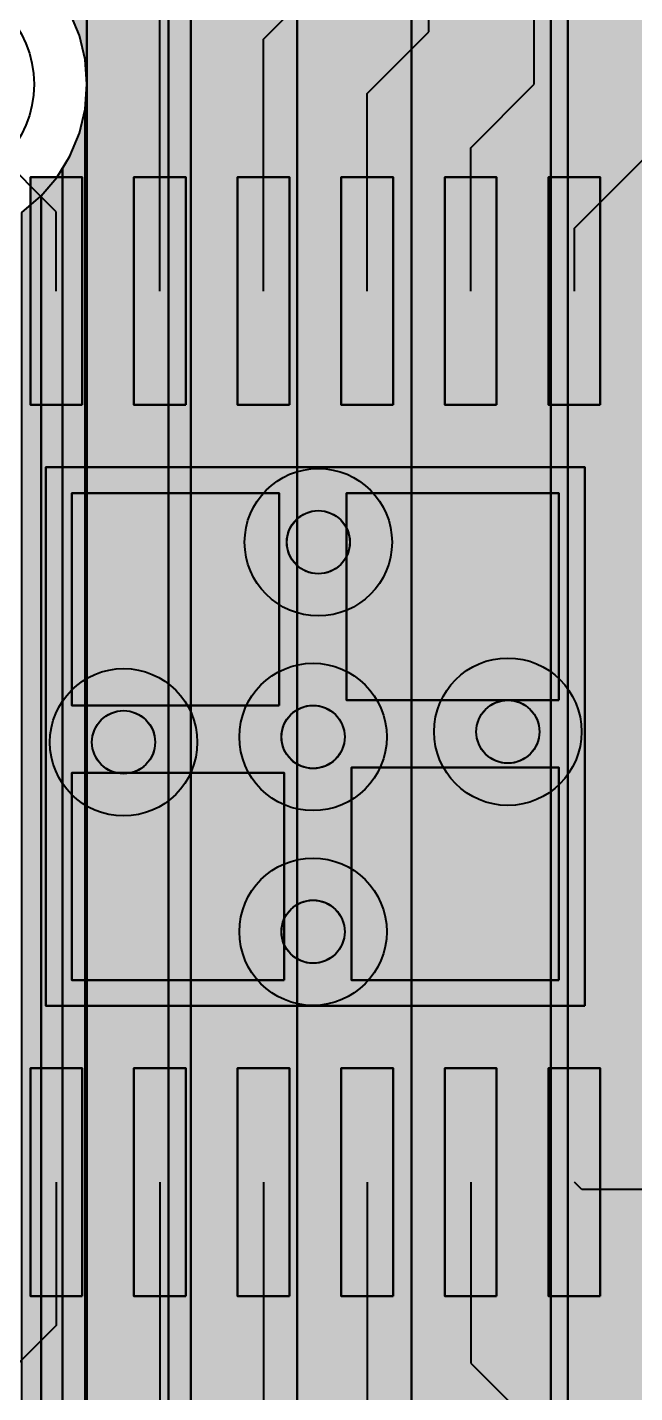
# Model space of a CAD drawing. Header units: millimetres. Extents: x 1.4 to 58.4, y 2.1 to 36.1.
# Drawn here: x 23.34 to 26.27, y 10.01 to 16.6 of the extents above; entities that cross this region are included whole.
import ezdxf

# ---------------------------------------------------------------- set-up
doc = ezdxf.new("R2010")
doc.units = ezdxf.units.MM
for name, color, linetype in [('bottom_copper', 7, 'Continuous'), ('drill_plated', 7, 'Continuous'), ('top_copper', 7, 'Continuous')]:
    doc.layers.add(name, color=color, linetype=linetype)

# ---------------------------------------------------------------- blocks, each defined once
blk = doc.blocks.new('Block12349')
at = {"layer": 'bottom_copper', "lineweight": 40}
for points in [[(1.4791, 0), (0.7542, 0), (0.7542, 32.385), (1.4791, 32.385), (1.4791, 0)], [(0.7542, 0), (0.672, 0), (0.672, 19.4444), (0.6796, 19.4509), (0.7055, 19.4813), (0.7264, 19.5154), (0.7417, 19.5523), (0.751, 19.5912), (0.7542, 19.6311), (0.7542, 0)], [(0.672, 0), (0, 0), (0, 18.789), (0.0341, 18.8099), (0.0645, 18.8358), (0.071, 18.8434), (0.672, 19.4444), (0.672, 0)], [(0, 0), (-0.5506, 0), (-0.5506, 18.762), (-0.1257, 18.762), (-0.1157, 18.7612), (-0.0759, 18.7643), (-0.0369, 18.7737), (0, 18.789), (0, 0)]]:
    blk.add_hatch(color=7, dxfattribs=at).paths.add_polyline_path(points, flags=0)
at = {"layer": 'bottom_copper', "color": 7, "lineweight": 40}
for points in [[(1.4791, 0), (0.7542, 0), (0.7542, 32.385), (1.4791, 32.385), (1.4791, 0)], [(0.7542, 0), (0.672, 0), (0.672, 19.4444), (0.6796, 19.4509), (0.7055, 19.4813), (0.7264, 19.5154), (0.7417, 19.5523), (0.751, 19.5912), (0.7542, 19.6311), (0.7542, 0)], [(0.672, 0), (0, 0), (0, 18.789), (0.0341, 18.8099), (0.0645, 18.8358), (0.071, 18.8434), (0.672, 19.4444), (0.672, 0)], [(0, 0), (-0.5506, 0), (-0.5506, 18.762), (-0.1257, 18.762), (-0.1157, 18.7612), (-0.0759, 18.7643), (-0.0369, 18.7737), (0, 18.789), (0, 0)]]:
    blk.add_lwpolyline(points, close=True, dxfattribs=at)
blk = doc.blocks.new('Block15609')
at = {"layer": 'bottom_copper', "lineweight": 40}
for points in [[(2.0377, 13.335), (2.0306, 13.4546), (2.0026, 13.5712), (1.9646, 13.6629), (1.9646, 19.3109), (2.0377, 19.2378), (2.0377, 13.335)], [(2.4321, 0), (2.0377, 0), (2.0377, 19.2378), (2.4321, 18.8434), (2.4321, 0)], [(2.54, 0), (2.4321, 0), (2.4321, 18.8434), (2.4386, 18.8358), (2.469, 18.8099), (2.5031, 18.789), (2.54, 18.7737), (2.54, 0)], [(3.0537, 0), (2.54, 0), (2.54, 18.7737), (2.5789, 18.7644), (2.6188, 18.7612), (2.6287, 18.762), (3.0537, 18.762), (3.0537, 0)], [(2.0377, 0), (2.0306, 0), (2.0306, 13.2154), (2.0377, 13.335), (2.0377, 0)], [(2.0306, 0), (1.9208, 0), (1.9208, 12.9293), (1.9567, 12.988), (2.0025, 13.0986), (2.0306, 13.2154), (2.0306, 0)], [(1.9208, 0), (1.8189, 0), (1.8185, 12.7972), (1.8941, 12.8857), (1.9208, 12.9293), (1.9208, 0)], [(1.8185, 6.4039), (1.8154, 6.4437), (1.806, 6.4827), (1.7907, 6.5196), (1.7698, 6.5537), (1.7439, 6.5841), (1.7363, 6.5906), (1.725, 6.6019), (1.725, 12.7166), (1.8162, 12.7945), (1.8185, 12.7972), (1.8185, 6.4039)]]:
    blk.add_hatch(color=7, dxfattribs=at).paths.add_polyline_path(points, flags=0)
at = {"layer": 'bottom_copper', "color": 7, "lineweight": 40}
for points in [[(2.0377, 13.335), (2.0306, 13.4546), (2.0026, 13.5712), (1.9646, 13.6629), (1.9646, 19.3109), (2.0377, 19.2378), (2.0377, 13.335)], [(2.4321, 0), (2.0377, 0), (2.0377, 19.2378), (2.4321, 18.8434), (2.4321, 0)], [(2.54, 0), (2.4321, 0), (2.4321, 18.8434), (2.4386, 18.8358), (2.469, 18.8099), (2.5031, 18.789), (2.54, 18.7737), (2.54, 0)], [(3.0537, 0), (2.54, 0), (2.54, 18.7737), (2.5789, 18.7644), (2.6188, 18.7612), (2.6287, 18.762), (3.0537, 18.762), (3.0537, 0)], [(2.0377, 0), (2.0306, 0), (2.0306, 13.2154), (2.0377, 13.335), (2.0377, 0)], [(2.0306, 0), (1.9208, 0), (1.9208, 12.9293), (1.9567, 12.988), (2.0025, 13.0986), (2.0306, 13.2154), (2.0306, 0)], [(1.9208, 0), (1.8189, 0), (1.8185, 12.7972), (1.8941, 12.8857), (1.9208, 12.9293), (1.9208, 0)], [(1.8185, 6.4039), (1.8154, 6.4437), (1.806, 6.4827), (1.7907, 6.5196), (1.7698, 6.5537), (1.7439, 6.5841), (1.7363, 6.5906), (1.725, 6.6019), (1.725, 12.7166), (1.8162, 12.7945), (1.8185, 12.7972), (1.8185, 6.4039)]]:
    blk.add_lwpolyline(points, close=True, dxfattribs=at)

msp = doc.modelspace()

# ---------------------------------------------------------------- hatches: boundary and pattern name
at = {"layer": 'bottom_copper', "lineweight": 40}
for points in [[(24.8971, 14.0835), (24.8884, 14.0549), (24.8743, 14.0285), (24.8554, 14.0054), (24.8323, 13.9865), (24.8059, 13.9724), (24.7773, 13.9637), (24.7476, 13.9608), (24.7179, 13.9637), (24.6893, 13.9724), (24.6629, 13.9865), (24.6398, 14.0054), (24.6209, 14.0285), (24.6068, 14.0549), (24.5981, 14.0835), (24.5952, 14.1132), (24.5981, 14.1429), (24.6068, 14.1715), (24.6209, 14.1979), (24.6398, 14.221), (24.6629, 14.2399), (24.6893, 14.254), (24.7179, 14.2627), (24.7476, 14.2656), (24.7773, 14.2627), (24.8059, 14.254), (24.8323, 14.2399), (24.8554, 14.221), (24.8743, 14.1979), (24.8884, 14.1715), (24.8971, 14.1429), (24.9, 14.1132), (24.8971, 14.0835)], [(24.8717, 13.1437), (24.863, 13.1151), (24.8489, 13.0887), (24.83, 13.0656), (24.8069, 13.0467), (24.7805, 13.0326), (24.7519, 13.0239), (24.7222, 13.021), (24.6925, 13.0239), (24.6639, 13.0326), (24.6375, 13.0467), (24.6144, 13.0656), (24.5955, 13.0887), (24.5814, 13.1151), (24.5727, 13.1437), (24.5698, 13.1734), (24.5727, 13.2031), (24.5814, 13.2317), (24.5955, 13.2581), (24.6144, 13.2812), (24.6375, 13.3001), (24.6639, 13.3142), (24.6925, 13.3229), (24.7222, 13.3258), (24.7519, 13.3229), (24.7805, 13.3142), (24.8069, 13.3001), (24.83, 13.2812), (24.8489, 13.2581), (24.863, 13.2317), (24.8717, 13.2031), (24.8746, 13.1734), (24.8717, 13.1437)], [(25.8115, 13.1691), (25.8028, 13.1405), (25.7887, 13.1141), (25.7698, 13.091), (25.7467, 13.0721), (25.7203, 13.058), (25.6917, 13.0493), (25.662, 13.0464), (25.6323, 13.0493), (25.6037, 13.058), (25.5773, 13.0721), (25.5542, 13.091), (25.5353, 13.1141), (25.5212, 13.1405), (25.5125, 13.1691), (25.5096, 13.1988), (25.5125, 13.2285), (25.5212, 13.2571), (25.5353, 13.2835), (25.5542, 13.3066), (25.5773, 13.3255), (25.6037, 13.3396), (25.6323, 13.3483), (25.662, 13.3512), (25.6917, 13.3483), (25.7203, 13.3396), (25.7467, 13.3255), (25.7698, 13.3066), (25.7887, 13.2835), (25.8028, 13.2571), (25.8115, 13.2285), (25.8144, 13.1988), (25.8115, 13.1691)], [(23.9573, 13.1183), (23.9486, 13.0897), (23.9345, 13.0633), (23.9156, 13.0402), (23.8925, 13.0213), (23.8661, 13.0072), (23.8375, 12.9985), (23.8078, 12.9956), (23.7781, 12.9985), (23.7495, 13.0072), (23.7231, 13.0213), (23.7, 13.0402), (23.6811, 13.0633), (23.667, 13.0897), (23.6583, 13.1183), (23.6554, 13.148), (23.6583, 13.1777), (23.667, 13.2063), (23.6811, 13.2327), (23.7, 13.2558), (23.7231, 13.2747), (23.7495, 13.2888), (23.7781, 13.2975), (23.8078, 13.3004), (23.8375, 13.2975), (23.8661, 13.2888), (23.8925, 13.2747), (23.9156, 13.2558), (23.9345, 13.2327), (23.9486, 13.2063), (23.9573, 13.1777), (23.9602, 13.148), (23.9573, 13.1183)], [(24.8717, 12.2039), (24.863, 12.1753), (24.8489, 12.1489), (24.83, 12.1258), (24.8069, 12.1069), (24.7805, 12.0928), (24.7519, 12.0841), (24.7222, 12.0812), (24.6925, 12.0841), (24.6639, 12.0928), (24.6375, 12.1069), (24.6144, 12.1258), (24.5955, 12.1489), (24.5814, 12.1753), (24.5727, 12.2039), (24.5698, 12.2336), (24.5727, 12.2633), (24.5814, 12.2919), (24.5955, 12.3183), (24.6144, 12.3414), (24.6375, 12.3603), (24.6639, 12.3744), (24.6925, 12.3831), (24.7222, 12.386), (24.7519, 12.3831), (24.7805, 12.3744), (24.8069, 12.3603), (24.83, 12.3414), (24.8489, 12.3183), (24.863, 12.2919), (24.8717, 12.2633), (24.8746, 12.2336), (24.8717, 12.2039)]]:
    msp.add_hatch(color=7, dxfattribs=at).paths.add_polyline_path(points, flags=0)
at = {"layer": 'drill_plated', "lineweight": 40}
for points in [[(24.8971, 14.0835), (24.8884, 14.0549), (24.8743, 14.0285), (24.8554, 14.0054), (24.8323, 13.9865), (24.8059, 13.9724), (24.7773, 13.9637), (24.7476, 13.9608), (24.7179, 13.9637), (24.6893, 13.9724), (24.6629, 13.9865), (24.6398, 14.0054), (24.6209, 14.0285), (24.6068, 14.0549), (24.5981, 14.0835), (24.5952, 14.1132), (24.5981, 14.1429), (24.6068, 14.1715), (24.6209, 14.1979), (24.6398, 14.221), (24.6629, 14.2399), (24.6893, 14.254), (24.7179, 14.2627), (24.7476, 14.2656), (24.7773, 14.2627), (24.8059, 14.254), (24.8323, 14.2399), (24.8554, 14.221), (24.8743, 14.1979), (24.8884, 14.1715), (24.8971, 14.1429), (24.9, 14.1132), (24.8971, 14.0835)], [(24.8717, 13.1437), (24.863, 13.1151), (24.8489, 13.0887), (24.83, 13.0656), (24.8069, 13.0467), (24.7805, 13.0326), (24.7519, 13.0239), (24.7222, 13.021), (24.6925, 13.0239), (24.6639, 13.0326), (24.6375, 13.0467), (24.6144, 13.0656), (24.5955, 13.0887), (24.5814, 13.1151), (24.5727, 13.1437), (24.5698, 13.1734), (24.5727, 13.2031), (24.5814, 13.2317), (24.5955, 13.2581), (24.6144, 13.2812), (24.6375, 13.3001), (24.6639, 13.3142), (24.6925, 13.3229), (24.7222, 13.3258), (24.7519, 13.3229), (24.7805, 13.3142), (24.8069, 13.3001), (24.83, 13.2812), (24.8489, 13.2581), (24.863, 13.2317), (24.8717, 13.2031), (24.8746, 13.1734), (24.8717, 13.1437)], [(25.8115, 13.1691), (25.8028, 13.1405), (25.7887, 13.1141), (25.7698, 13.091), (25.7467, 13.0721), (25.7203, 13.058), (25.6917, 13.0493), (25.662, 13.0464), (25.6323, 13.0493), (25.6037, 13.058), (25.5773, 13.0721), (25.5542, 13.091), (25.5353, 13.1141), (25.5212, 13.1405), (25.5125, 13.1691), (25.5096, 13.1988), (25.5125, 13.2285), (25.5212, 13.2571), (25.5353, 13.2835), (25.5542, 13.3066), (25.5773, 13.3255), (25.6037, 13.3396), (25.6323, 13.3483), (25.662, 13.3512), (25.6917, 13.3483), (25.7203, 13.3396), (25.7467, 13.3255), (25.7698, 13.3066), (25.7887, 13.2835), (25.8028, 13.2571), (25.8115, 13.2285), (25.8144, 13.1988), (25.8115, 13.1691)], [(23.9573, 13.1183), (23.9486, 13.0897), (23.9345, 13.0633), (23.9156, 13.0402), (23.8925, 13.0213), (23.8661, 13.0072), (23.8375, 12.9985), (23.8078, 12.9956), (23.7781, 12.9985), (23.7495, 13.0072), (23.7231, 13.0213), (23.7, 13.0402), (23.6811, 13.0633), (23.667, 13.0897), (23.6583, 13.1183), (23.6554, 13.148), (23.6583, 13.1777), (23.667, 13.2063), (23.6811, 13.2327), (23.7, 13.2558), (23.7231, 13.2747), (23.7495, 13.2888), (23.7781, 13.2975), (23.8078, 13.3004), (23.8375, 13.2975), (23.8661, 13.2888), (23.8925, 13.2747), (23.9156, 13.2558), (23.9345, 13.2327), (23.9486, 13.2063), (23.9573, 13.1777), (23.9602, 13.148), (23.9573, 13.1183)], [(24.8717, 12.2039), (24.863, 12.1753), (24.8489, 12.1489), (24.83, 12.1258), (24.8069, 12.1069), (24.7805, 12.0928), (24.7519, 12.0841), (24.7222, 12.0812), (24.6925, 12.0841), (24.6639, 12.0928), (24.6375, 12.1069), (24.6144, 12.1258), (24.5955, 12.1489), (24.5814, 12.1753), (24.5727, 12.2039), (24.5698, 12.2336), (24.5727, 12.2633), (24.5814, 12.2919), (24.5955, 12.3183), (24.6144, 12.3414), (24.6375, 12.3603), (24.6639, 12.3744), (24.6925, 12.3831), (24.7222, 12.386), (24.7519, 12.3831), (24.7805, 12.3744), (24.8069, 12.3603), (24.83, 12.3414), (24.8489, 12.3183), (24.863, 12.2919), (24.8717, 12.2633), (24.8746, 12.2336), (24.8717, 12.2039)]]:
    msp.add_hatch(color=7, dxfattribs=at).paths.add_polyline_path(points, flags=0)
at = {"layer": 'top_copper', "lineweight": 40}
for points in [[(23.608, 14.7755), (23.358, 14.7755), (23.358, 15.8755), (23.608, 15.8755), (23.608, 14.7755)], [(24.108, 14.7755), (23.858, 14.7755), (23.858, 15.8755), (24.108, 15.8755), (24.108, 14.7755)], [(24.608, 14.7755), (24.358, 14.7755), (24.358, 15.8755), (24.608, 15.8755), (24.608, 14.7755)], [(25.108, 14.7755), (24.858, 14.7755), (24.858, 15.8755), (25.108, 15.8755), (25.108, 14.7755)], [(25.608, 14.7755), (25.358, 14.7755), (25.358, 15.8755), (25.608, 15.8755), (25.608, 14.7755)], [(26.108, 14.7755), (25.858, 14.7755), (25.858, 15.8755), (26.108, 15.8755), (26.108, 14.7755)], [(26.033, 11.8755), (23.433, 11.8755), (23.433, 14.4755), (26.033, 14.4755), (26.033, 11.8755)], [(24.558, 13.3255), (23.558, 13.3255), (23.558, 14.3505), (24.558, 14.3505), (24.558, 13.3255)], [(25.908, 13.3505), (24.883, 13.3505), (24.883, 14.3505), (25.908, 14.3505), (25.908, 13.3505)], [(24.8971, 14.0835), (24.8884, 14.0549), (24.8743, 14.0285), (24.8554, 14.0054), (24.8323, 13.9865), (24.8059, 13.9724), (24.7773, 13.9637), (24.7476, 13.9608), (24.7179, 13.9637), (24.6893, 13.9724), (24.6629, 13.9865), (24.6398, 14.0054), (24.6209, 14.0285), (24.6068, 14.0549), (24.5981, 14.0835), (24.5952, 14.1132), (24.5981, 14.1429), (24.6068, 14.1715), (24.6209, 14.1979), (24.6398, 14.221), (24.6629, 14.2399), (24.6893, 14.254), (24.7179, 14.2627), (24.7476, 14.2656), (24.7773, 14.2627), (24.8059, 14.254), (24.8323, 14.2399), (24.8554, 14.221), (24.8743, 14.1979), (24.8884, 14.1715), (24.8971, 14.1429), (24.9, 14.1132), (24.8971, 14.0835)], [(24.8717, 13.1437), (24.863, 13.1151), (24.8489, 13.0887), (24.83, 13.0656), (24.8069, 13.0467), (24.7805, 13.0326), (24.7519, 13.0239), (24.7222, 13.021), (24.6925, 13.0239), (24.6639, 13.0326), (24.6375, 13.0467), (24.6144, 13.0656), (24.5955, 13.0887), (24.5814, 13.1151), (24.5727, 13.1437), (24.5698, 13.1734), (24.5727, 13.2031), (24.5814, 13.2317), (24.5955, 13.2581), (24.6144, 13.2812), (24.6375, 13.3001), (24.6639, 13.3142), (24.6925, 13.3229), (24.7222, 13.3258), (24.7519, 13.3229), (24.7805, 13.3142), (24.8069, 13.3001), (24.83, 13.2812), (24.8489, 13.2581), (24.863, 13.2317), (24.8717, 13.2031), (24.8746, 13.1734), (24.8717, 13.1437)], [(25.8115, 13.1691), (25.8028, 13.1405), (25.7887, 13.1141), (25.7698, 13.091), (25.7467, 13.0721), (25.7203, 13.058), (25.6917, 13.0493), (25.662, 13.0464), (25.6323, 13.0493), (25.6037, 13.058), (25.5773, 13.0721), (25.5542, 13.091), (25.5353, 13.1141), (25.5212, 13.1405), (25.5125, 13.1691), (25.5096, 13.1988), (25.5125, 13.2285), (25.5212, 13.2571), (25.5353, 13.2835), (25.5542, 13.3066), (25.5773, 13.3255), (25.6037, 13.3396), (25.6323, 13.3483), (25.662, 13.3512), (25.6917, 13.3483), (25.7203, 13.3396), (25.7467, 13.3255), (25.7698, 13.3066), (25.7887, 13.2835), (25.8028, 13.2571), (25.8115, 13.2285), (25.8144, 13.1988), (25.8115, 13.1691)], [(23.9573, 13.1183), (23.9486, 13.0897), (23.9345, 13.0633), (23.9156, 13.0402), (23.8925, 13.0213), (23.8661, 13.0072), (23.8375, 12.9985), (23.8078, 12.9956), (23.7781, 12.9985), (23.7495, 13.0072), (23.7231, 13.0213), (23.7, 13.0402), (23.6811, 13.0633), (23.667, 13.0897), (23.6583, 13.1183), (23.6554, 13.148), (23.6583, 13.1777), (23.667, 13.2063), (23.6811, 13.2327), (23.7, 13.2558), (23.7231, 13.2747), (23.7495, 13.2888), (23.7781, 13.2975), (23.8078, 13.3004), (23.8375, 13.2975), (23.8661, 13.2888), (23.8925, 13.2747), (23.9156, 13.2558), (23.9345, 13.2327), (23.9486, 13.2063), (23.9573, 13.1777), (23.9602, 13.148), (23.9573, 13.1183)], [(24.583, 12.0005), (23.558, 12.0005), (23.558, 13.0005), (24.583, 13.0005), (24.583, 12.0005)], [(25.908, 12.0005), (24.908, 12.0005), (24.908, 13.0255), (25.908, 13.0255), (25.908, 12.0005)], [(24.8717, 12.2039), (24.863, 12.1753), (24.8489, 12.1489), (24.83, 12.1258), (24.8069, 12.1069), (24.7805, 12.0928), (24.7519, 12.0841), (24.7222, 12.0812), (24.6925, 12.0841), (24.6639, 12.0928), (24.6375, 12.1069), (24.6144, 12.1258), (24.5955, 12.1489), (24.5814, 12.1753), (24.5727, 12.2039), (24.5698, 12.2336), (24.5727, 12.2633), (24.5814, 12.2919), (24.5955, 12.3183), (24.6144, 12.3414), (24.6375, 12.3603), (24.6639, 12.3744), (24.6925, 12.3831), (24.7222, 12.386), (24.7519, 12.3831), (24.7805, 12.3744), (24.8069, 12.3603), (24.83, 12.3414), (24.8489, 12.3183), (24.863, 12.2919), (24.8717, 12.2633), (24.8746, 12.2336), (24.8717, 12.2039)], [(23.608, 10.4755), (23.358, 10.4755), (23.358, 11.5755), (23.608, 11.5755), (23.608, 10.4755)], [(24.108, 10.4755), (23.858, 10.4755), (23.858, 11.5755), (24.108, 11.5755), (24.108, 10.4755)], [(24.608, 10.4755), (24.358, 10.4755), (24.358, 11.5755), (24.608, 11.5755), (24.608, 10.4755)], [(25.108, 10.4755), (24.858, 10.4755), (24.858, 11.5755), (25.108, 11.5755), (25.108, 10.4755)], [(25.608, 10.4755), (25.358, 10.4755), (25.358, 11.5755), (25.608, 11.5755), (25.608, 10.4755)], [(26.108, 10.4755), (25.858, 10.4755), (25.858, 11.5755), (26.108, 11.5755), (26.108, 10.4755)]]:
    msp.add_hatch(color=7, dxfattribs=at).paths.add_polyline_path(points, flags=0)

# ---------------------------------------------------------------- linework, layer by layer
at = {"layer": 'bottom_copper', "color": 7, "lineweight": 40}
for p, q in [((24.646, 2.988), (24.646, 21.75)), ((24.646, 21.75), (24.646, 2.988)), ((23.5949, 16.5592), (23.549, 16.67)), ((23.6229, 16.4426), (23.5949, 16.5592)), ((23.63, 16.323), (23.6229, 16.4426)), ((23.6229, 16.2034), (23.63, 16.323)), ((23.5949, 16.0868), (23.6229, 16.2034)), ((23.549, 15.976), (23.5949, 16.0868)), ((23.4864, 15.8737), (23.549, 15.976)), ((23.4085, 15.7825), (23.4864, 15.8737)), ((23.3173, 15.7046), (23.4085, 15.7825))]:
    msp.add_line(p, q, dxfattribs=at)
for points in [[(24.8971, 14.0835), (24.8884, 14.0549), (24.8743, 14.0285), (24.8554, 14.0054), (24.8323, 13.9865), (24.8059, 13.9724), (24.7773, 13.9637), (24.7476, 13.9608), (24.7179, 13.9637), (24.6893, 13.9724), (24.6629, 13.9865), (24.6398, 14.0054), (24.6209, 14.0285), (24.6068, 14.0549), (24.5981, 14.0835), (24.5952, 14.1132), (24.5981, 14.1429), (24.6068, 14.1715), (24.6209, 14.1979), (24.6398, 14.221), (24.6629, 14.2399), (24.6893, 14.254), (24.7179, 14.2627), (24.7476, 14.2656), (24.7773, 14.2627), (24.8059, 14.254), (24.8323, 14.2399), (24.8554, 14.221), (24.8743, 14.1979), (24.8884, 14.1715), (24.8971, 14.1429), (24.9, 14.1132), (24.8971, 14.0835)], [(24.8717, 13.1437), (24.863, 13.1151), (24.8489, 13.0887), (24.83, 13.0656), (24.8069, 13.0467), (24.7805, 13.0326), (24.7519, 13.0239), (24.7222, 13.021), (24.6925, 13.0239), (24.6639, 13.0326), (24.6375, 13.0467), (24.6144, 13.0656), (24.5955, 13.0887), (24.5814, 13.1151), (24.5727, 13.1437), (24.5698, 13.1734), (24.5727, 13.2031), (24.5814, 13.2317), (24.5955, 13.2581), (24.6144, 13.2812), (24.6375, 13.3001), (24.6639, 13.3142), (24.6925, 13.3229), (24.7222, 13.3258), (24.7519, 13.3229), (24.7805, 13.3142), (24.8069, 13.3001), (24.83, 13.2812), (24.8489, 13.2581), (24.863, 13.2317), (24.8717, 13.2031), (24.8746, 13.1734), (24.8717, 13.1437)], [(25.8115, 13.1691), (25.8028, 13.1405), (25.7887, 13.1141), (25.7698, 13.091), (25.7467, 13.0721), (25.7203, 13.058), (25.6917, 13.0493), (25.662, 13.0464), (25.6323, 13.0493), (25.6037, 13.058), (25.5773, 13.0721), (25.5542, 13.091), (25.5353, 13.1141), (25.5212, 13.1405), (25.5125, 13.1691), (25.5096, 13.1988), (25.5125, 13.2285), (25.5212, 13.2571), (25.5353, 13.2835), (25.5542, 13.3066), (25.5773, 13.3255), (25.6037, 13.3396), (25.6323, 13.3483), (25.662, 13.3512), (25.6917, 13.3483), (25.7203, 13.3396), (25.7467, 13.3255), (25.7698, 13.3066), (25.7887, 13.2835), (25.8028, 13.2571), (25.8115, 13.2285), (25.8144, 13.1988), (25.8115, 13.1691)], [(23.9573, 13.1183), (23.9486, 13.0897), (23.9345, 13.0633), (23.9156, 13.0402), (23.8925, 13.0213), (23.8661, 13.0072), (23.8375, 12.9985), (23.8078, 12.9956), (23.7781, 12.9985), (23.7495, 13.0072), (23.7231, 13.0213), (23.7, 13.0402), (23.6811, 13.0633), (23.667, 13.0897), (23.6583, 13.1183), (23.6554, 13.148), (23.6583, 13.1777), (23.667, 13.2063), (23.6811, 13.2327), (23.7, 13.2558), (23.7231, 13.2747), (23.7495, 13.2888), (23.7781, 13.2975), (23.8078, 13.3004), (23.8375, 13.2975), (23.8661, 13.2888), (23.8925, 13.2747), (23.9156, 13.2558), (23.9345, 13.2327), (23.9486, 13.2063), (23.9573, 13.1777), (23.9602, 13.148), (23.9573, 13.1183)], [(24.8717, 12.2039), (24.863, 12.1753), (24.8489, 12.1489), (24.83, 12.1258), (24.8069, 12.1069), (24.7805, 12.0928), (24.7519, 12.0841), (24.7222, 12.0812), (24.6925, 12.0841), (24.6639, 12.0928), (24.6375, 12.1069), (24.6144, 12.1258), (24.5955, 12.1489), (24.5814, 12.1753), (24.5727, 12.2039), (24.5698, 12.2336), (24.5727, 12.2633), (24.5814, 12.2919), (24.5955, 12.3183), (24.6144, 12.3414), (24.6375, 12.3603), (24.6639, 12.3744), (24.6925, 12.3831), (24.7222, 12.386), (24.7519, 12.3831), (24.7805, 12.3744), (24.8069, 12.3603), (24.83, 12.3414), (24.8489, 12.3183), (24.863, 12.2919), (24.8717, 12.2633), (24.8746, 12.2336), (24.8717, 12.2039)]]:
    msp.add_lwpolyline(points, close=True, dxfattribs=at)
for centre, major_axis in [((22.868, 16.323), (0.508, 0)), ((24.7476, 14.1132), (0.3556, 0)), ((24.7476, 14.1132), (0.1524, 0)), ((24.7222, 13.1734), (0.3556, 0)), ((25.662, 13.1988), (0.3556, 0)), ((23.8078, 13.148), (0.3556, 0)), ((24.7222, 13.1734), (0.1524, 0)), ((25.662, 13.1988), (0.1524, 0)), ((23.8078, 13.148), (0.1524, 0)), ((24.7222, 12.2336), (0.3556, 0)), ((24.7222, 12.2336), (0.1524, 0))]:
    msp.add_ellipse(centre, major_axis=major_axis, ratio=1, dxfattribs=at)
at = {"layer": 'drill_plated', "color": 7, "lineweight": 40}
for points in [[(24.8971, 14.0835), (24.8884, 14.0549), (24.8743, 14.0285), (24.8554, 14.0054), (24.8323, 13.9865), (24.8059, 13.9724), (24.7773, 13.9637), (24.7476, 13.9608), (24.7179, 13.9637), (24.6893, 13.9724), (24.6629, 13.9865), (24.6398, 14.0054), (24.6209, 14.0285), (24.6068, 14.0549), (24.5981, 14.0835), (24.5952, 14.1132), (24.5981, 14.1429), (24.6068, 14.1715), (24.6209, 14.1979), (24.6398, 14.221), (24.6629, 14.2399), (24.6893, 14.254), (24.7179, 14.2627), (24.7476, 14.2656), (24.7773, 14.2627), (24.8059, 14.254), (24.8323, 14.2399), (24.8554, 14.221), (24.8743, 14.1979), (24.8884, 14.1715), (24.8971, 14.1429), (24.9, 14.1132), (24.8971, 14.0835)], [(24.8717, 13.1437), (24.863, 13.1151), (24.8489, 13.0887), (24.83, 13.0656), (24.8069, 13.0467), (24.7805, 13.0326), (24.7519, 13.0239), (24.7222, 13.021), (24.6925, 13.0239), (24.6639, 13.0326), (24.6375, 13.0467), (24.6144, 13.0656), (24.5955, 13.0887), (24.5814, 13.1151), (24.5727, 13.1437), (24.5698, 13.1734), (24.5727, 13.2031), (24.5814, 13.2317), (24.5955, 13.2581), (24.6144, 13.2812), (24.6375, 13.3001), (24.6639, 13.3142), (24.6925, 13.3229), (24.7222, 13.3258), (24.7519, 13.3229), (24.7805, 13.3142), (24.8069, 13.3001), (24.83, 13.2812), (24.8489, 13.2581), (24.863, 13.2317), (24.8717, 13.2031), (24.8746, 13.1734), (24.8717, 13.1437)], [(25.8115, 13.1691), (25.8028, 13.1405), (25.7887, 13.1141), (25.7698, 13.091), (25.7467, 13.0721), (25.7203, 13.058), (25.6917, 13.0493), (25.662, 13.0464), (25.6323, 13.0493), (25.6037, 13.058), (25.5773, 13.0721), (25.5542, 13.091), (25.5353, 13.1141), (25.5212, 13.1405), (25.5125, 13.1691), (25.5096, 13.1988), (25.5125, 13.2285), (25.5212, 13.2571), (25.5353, 13.2835), (25.5542, 13.3066), (25.5773, 13.3255), (25.6037, 13.3396), (25.6323, 13.3483), (25.662, 13.3512), (25.6917, 13.3483), (25.7203, 13.3396), (25.7467, 13.3255), (25.7698, 13.3066), (25.7887, 13.2835), (25.8028, 13.2571), (25.8115, 13.2285), (25.8144, 13.1988), (25.8115, 13.1691)], [(23.9573, 13.1183), (23.9486, 13.0897), (23.9345, 13.0633), (23.9156, 13.0402), (23.8925, 13.0213), (23.8661, 13.0072), (23.8375, 12.9985), (23.8078, 12.9956), (23.7781, 12.9985), (23.7495, 13.0072), (23.7231, 13.0213), (23.7, 13.0402), (23.6811, 13.0633), (23.667, 13.0897), (23.6583, 13.1183), (23.6554, 13.148), (23.6583, 13.1777), (23.667, 13.2063), (23.6811, 13.2327), (23.7, 13.2558), (23.7231, 13.2747), (23.7495, 13.2888), (23.7781, 13.2975), (23.8078, 13.3004), (23.8375, 13.2975), (23.8661, 13.2888), (23.8925, 13.2747), (23.9156, 13.2558), (23.9345, 13.2327), (23.9486, 13.2063), (23.9573, 13.1777), (23.9602, 13.148), (23.9573, 13.1183)], [(24.8717, 12.2039), (24.863, 12.1753), (24.8489, 12.1489), (24.83, 12.1258), (24.8069, 12.1069), (24.7805, 12.0928), (24.7519, 12.0841), (24.7222, 12.0812), (24.6925, 12.0841), (24.6639, 12.0928), (24.6375, 12.1069), (24.6144, 12.1258), (24.5955, 12.1489), (24.5814, 12.1753), (24.5727, 12.2039), (24.5698, 12.2336), (24.5727, 12.2633), (24.5814, 12.2919), (24.5955, 12.3183), (24.6144, 12.3414), (24.6375, 12.3603), (24.6639, 12.3744), (24.6925, 12.3831), (24.7222, 12.386), (24.7519, 12.3831), (24.7805, 12.3744), (24.8069, 12.3603), (24.83, 12.3414), (24.8489, 12.3183), (24.863, 12.2919), (24.8717, 12.2633), (24.8746, 12.2336), (24.8717, 12.2039)]]:
    msp.add_lwpolyline(points, close=True, dxfattribs=at)
for centre in [(24.7476, 14.1132), (24.7222, 13.1734), (25.662, 13.1988), (23.8078, 13.148), (24.7222, 12.2336)]:
    msp.add_ellipse(centre, major_axis=(0.1524, 0), ratio=1, dxfattribs=at)
at = {"layer": 'top_copper', "color": 7, "lineweight": 40}
for p, q in [((25.281, 16.577), (25.281, 18.228)), ((25.789, 16.323), (25.789, 17.72)), ((23.983, 15.3255), (23.983, 17.494)), ((24.483, 16.541), (24.773, 16.831)), ((24.483, 15.3255), (24.483, 16.541)), ((24.983, 16.279), (25.281, 16.577)), ((23.483, 15.708), (22.868, 16.323)), ((24.983, 15.3255), (24.983, 16.279)), ((25.483, 16.017), (25.789, 16.323)), ((25.483, 15.3255), (25.483, 16.017)), ((25.983, 15.628), (26.424, 16.069)), ((23.608, 15.8755), (23.358, 15.8755)), ((23.358, 15.8755), (23.358, 14.7755)), ((23.608, 14.7755), (23.608, 15.8755)), ((24.108, 15.8755), (23.858, 15.8755)), ((23.858, 15.8755), (23.858, 14.7755)), ((24.108, 14.7755), (24.108, 15.8755)), ((24.608, 15.8755), (24.358, 15.8755)), ((24.358, 15.8755), (24.358, 14.7755)), ((24.608, 14.7755), (24.608, 15.8755)), ((25.108, 15.8755), (24.858, 15.8755)), ((24.858, 15.8755), (24.858, 14.7755)), ((25.108, 14.7755), (25.108, 15.8755)), ((25.608, 15.8755), (25.358, 15.8755)), ((25.358, 15.8755), (25.358, 14.7755)), ((25.608, 14.7755), (25.608, 15.8755)), ((26.108, 15.8755), (25.858, 15.8755)), ((25.858, 15.8755), (25.858, 14.7755)), ((26.108, 14.7755), (26.108, 15.8755)), ((23.483, 15.3255), (23.483, 15.708)), ((25.983, 15.3255), (25.983, 15.628)), ((23.358, 14.7755), (23.608, 14.7755)), ((23.858, 14.7755), (24.108, 14.7755)), ((24.358, 14.7755), (24.608, 14.7755)), ((24.858, 14.7755), (25.108, 14.7755)), ((25.358, 14.7755), (25.608, 14.7755)), ((25.858, 14.7755), (26.108, 14.7755)), ((26.033, 14.4755), (23.433, 14.4755)), ((23.433, 14.4755), (23.433, 11.8755)), ((26.033, 11.8755), (26.033, 14.4755)), ((24.558, 14.3505), (23.558, 14.3505)), ((23.558, 14.3505), (23.558, 13.3255)), ((24.558, 13.3255), (24.558, 14.3505)), ((24.883, 14.3505), (24.883, 13.3505)), ((25.908, 14.3505), (24.883, 14.3505)), ((25.908, 13.3505), (25.908, 14.3505)), ((23.558, 13.3255), (24.558, 13.3255)), ((24.883, 13.3505), (25.908, 13.3505)), ((23.558, 13.0005), (23.558, 12.0005)), ((24.583, 13.0005), (23.558, 13.0005)), ((24.583, 12.0005), (24.583, 13.0005)), ((25.908, 13.0255), (24.908, 13.0255)), ((24.908, 13.0255), (24.908, 12.0005)), ((25.908, 12.0005), (25.908, 13.0255)), ((23.558, 12.0005), (24.583, 12.0005)), ((24.908, 12.0005), (25.908, 12.0005)), ((23.433, 11.8755), (26.033, 11.8755)), ((23.608, 11.5755), (23.358, 11.5755)), ((23.358, 11.5755), (23.358, 10.4755)), ((23.608, 10.4755), (23.608, 11.5755)), ((24.108, 11.5755), (23.858, 11.5755)), ((23.858, 11.5755), (23.858, 10.4755)), ((24.108, 10.4755), (24.108, 11.5755)), ((24.608, 11.5755), (24.358, 11.5755)), ((24.358, 11.5755), (24.358, 10.4755)), ((24.608, 10.4755), (24.608, 11.5755)), ((25.108, 11.5755), (24.858, 11.5755)), ((24.858, 11.5755), (24.858, 10.4755)), ((25.108, 10.4755), (25.108, 11.5755)), ((25.608, 11.5755), (25.358, 11.5755)), ((25.358, 11.5755), (25.358, 10.4755)), ((25.608, 10.4755), (25.608, 11.5755)), ((26.108, 11.5755), (25.858, 11.5755)), ((25.858, 11.5755), (25.858, 10.4755)), ((26.108, 10.4755), (26.108, 11.5755)), ((23.483, 11.0255), (23.483, 10.334)), ((23.983, 11.0255), (23.983, 8.04)), ((24.483, 11.0255), (24.483, 7.524)), ((24.983, 11.0255), (24.983, 10.144)), ((25.483, 11.0255), (25.483, 10.152)), ((26.0195, 10.989), (25.983, 11.0255)), ((26.678, 10.989), (26.0195, 10.989)), ((23.358, 10.4755), (23.608, 10.4755)), ((23.858, 10.4755), (24.108, 10.4755)), ((24.358, 10.4755), (24.608, 10.4755)), ((24.858, 10.4755), (25.108, 10.4755)), ((25.358, 10.4755), (25.608, 10.4755)), ((25.858, 10.4755), (26.108, 10.4755)), ((23.483, 10.334), (22.106, 8.957)), ((24.983, 10.227), (24.983, 8.874)), ((25.483, 10.152), (26.17, 9.465))]:
    msp.add_line(p, q, dxfattribs=at)
for points in [[(23.608, 14.7755), (23.358, 14.7755), (23.358, 15.8755), (23.608, 15.8755), (23.608, 14.7755)], [(24.108, 14.7755), (23.858, 14.7755), (23.858, 15.8755), (24.108, 15.8755), (24.108, 14.7755)], [(24.608, 14.7755), (24.358, 14.7755), (24.358, 15.8755), (24.608, 15.8755), (24.608, 14.7755)], [(25.108, 14.7755), (24.858, 14.7755), (24.858, 15.8755), (25.108, 15.8755), (25.108, 14.7755)], [(25.608, 14.7755), (25.358, 14.7755), (25.358, 15.8755), (25.608, 15.8755), (25.608, 14.7755)], [(26.108, 14.7755), (25.858, 14.7755), (25.858, 15.8755), (26.108, 15.8755), (26.108, 14.7755)], [(26.033, 11.8755), (23.433, 11.8755), (23.433, 14.4755), (26.033, 14.4755), (26.033, 11.8755)], [(24.558, 13.3255), (23.558, 13.3255), (23.558, 14.3505), (24.558, 14.3505), (24.558, 13.3255)], [(25.908, 13.3505), (24.883, 13.3505), (24.883, 14.3505), (25.908, 14.3505), (25.908, 13.3505)], [(24.8971, 14.0835), (24.8884, 14.0549), (24.8743, 14.0285), (24.8554, 14.0054), (24.8323, 13.9865), (24.8059, 13.9724), (24.7773, 13.9637), (24.7476, 13.9608), (24.7179, 13.9637), (24.6893, 13.9724), (24.6629, 13.9865), (24.6398, 14.0054), (24.6209, 14.0285), (24.6068, 14.0549), (24.5981, 14.0835), (24.5952, 14.1132), (24.5981, 14.1429), (24.6068, 14.1715), (24.6209, 14.1979), (24.6398, 14.221), (24.6629, 14.2399), (24.6893, 14.254), (24.7179, 14.2627), (24.7476, 14.2656), (24.7773, 14.2627), (24.8059, 14.254), (24.8323, 14.2399), (24.8554, 14.221), (24.8743, 14.1979), (24.8884, 14.1715), (24.8971, 14.1429), (24.9, 14.1132), (24.8971, 14.0835)], [(24.8717, 13.1437), (24.863, 13.1151), (24.8489, 13.0887), (24.83, 13.0656), (24.8069, 13.0467), (24.7805, 13.0326), (24.7519, 13.0239), (24.7222, 13.021), (24.6925, 13.0239), (24.6639, 13.0326), (24.6375, 13.0467), (24.6144, 13.0656), (24.5955, 13.0887), (24.5814, 13.1151), (24.5727, 13.1437), (24.5698, 13.1734), (24.5727, 13.2031), (24.5814, 13.2317), (24.5955, 13.2581), (24.6144, 13.2812), (24.6375, 13.3001), (24.6639, 13.3142), (24.6925, 13.3229), (24.7222, 13.3258), (24.7519, 13.3229), (24.7805, 13.3142), (24.8069, 13.3001), (24.83, 13.2812), (24.8489, 13.2581), (24.863, 13.2317), (24.8717, 13.2031), (24.8746, 13.1734), (24.8717, 13.1437)], [(25.8115, 13.1691), (25.8028, 13.1405), (25.7887, 13.1141), (25.7698, 13.091), (25.7467, 13.0721), (25.7203, 13.058), (25.6917, 13.0493), (25.662, 13.0464), (25.6323, 13.0493), (25.6037, 13.058), (25.5773, 13.0721), (25.5542, 13.091), (25.5353, 13.1141), (25.5212, 13.1405), (25.5125, 13.1691), (25.5096, 13.1988), (25.5125, 13.2285), (25.5212, 13.2571), (25.5353, 13.2835), (25.5542, 13.3066), (25.5773, 13.3255), (25.6037, 13.3396), (25.6323, 13.3483), (25.662, 13.3512), (25.6917, 13.3483), (25.7203, 13.3396), (25.7467, 13.3255), (25.7698, 13.3066), (25.7887, 13.2835), (25.8028, 13.2571), (25.8115, 13.2285), (25.8144, 13.1988), (25.8115, 13.1691)], [(23.9573, 13.1183), (23.9486, 13.0897), (23.9345, 13.0633), (23.9156, 13.0402), (23.8925, 13.0213), (23.8661, 13.0072), (23.8375, 12.9985), (23.8078, 12.9956), (23.7781, 12.9985), (23.7495, 13.0072), (23.7231, 13.0213), (23.7, 13.0402), (23.6811, 13.0633), (23.667, 13.0897), (23.6583, 13.1183), (23.6554, 13.148), (23.6583, 13.1777), (23.667, 13.2063), (23.6811, 13.2327), (23.7, 13.2558), (23.7231, 13.2747), (23.7495, 13.2888), (23.7781, 13.2975), (23.8078, 13.3004), (23.8375, 13.2975), (23.8661, 13.2888), (23.8925, 13.2747), (23.9156, 13.2558), (23.9345, 13.2327), (23.9486, 13.2063), (23.9573, 13.1777), (23.9602, 13.148), (23.9573, 13.1183)], [(24.583, 12.0005), (23.558, 12.0005), (23.558, 13.0005), (24.583, 13.0005), (24.583, 12.0005)], [(25.908, 12.0005), (24.908, 12.0005), (24.908, 13.0255), (25.908, 13.0255), (25.908, 12.0005)], [(24.8717, 12.2039), (24.863, 12.1753), (24.8489, 12.1489), (24.83, 12.1258), (24.8069, 12.1069), (24.7805, 12.0928), (24.7519, 12.0841), (24.7222, 12.0812), (24.6925, 12.0841), (24.6639, 12.0928), (24.6375, 12.1069), (24.6144, 12.1258), (24.5955, 12.1489), (24.5814, 12.1753), (24.5727, 12.2039), (24.5698, 12.2336), (24.5727, 12.2633), (24.5814, 12.2919), (24.5955, 12.3183), (24.6144, 12.3414), (24.6375, 12.3603), (24.6639, 12.3744), (24.6925, 12.3831), (24.7222, 12.386), (24.7519, 12.3831), (24.7805, 12.3744), (24.8069, 12.3603), (24.83, 12.3414), (24.8489, 12.3183), (24.863, 12.2919), (24.8717, 12.2633), (24.8746, 12.2336), (24.8717, 12.2039)], [(23.608, 10.4755), (23.358, 10.4755), (23.358, 11.5755), (23.608, 11.5755), (23.608, 10.4755)], [(24.108, 10.4755), (23.858, 10.4755), (23.858, 11.5755), (24.108, 11.5755), (24.108, 10.4755)], [(24.608, 10.4755), (24.358, 10.4755), (24.358, 11.5755), (24.608, 11.5755), (24.608, 10.4755)], [(25.108, 10.4755), (24.858, 10.4755), (24.858, 11.5755), (25.108, 11.5755), (25.108, 10.4755)], [(25.608, 10.4755), (25.358, 10.4755), (25.358, 11.5755), (25.608, 11.5755), (25.608, 10.4755)], [(26.108, 10.4755), (25.858, 10.4755), (25.858, 11.5755), (26.108, 11.5755), (26.108, 10.4755)]]:
    msp.add_lwpolyline(points, close=True, dxfattribs=at)
for centre, major_axis in [((22.868, 16.323), (0.508, 0)), ((24.7476, 14.1132), (0.3556, 0)), ((24.7476, 14.1132), (0.1524, 0)), ((24.7222, 13.1734), (0.3556, 0)), ((25.662, 13.1988), (0.3556, 0)), ((23.8078, 13.148), (0.3556, 0)), ((24.7222, 13.1734), (0.1524, 0)), ((25.662, 13.1988), (0.1524, 0)), ((23.8078, 13.148), (0.1524, 0)), ((24.7222, 12.2336), (0.3556, 0)), ((24.7222, 12.2336), (0.1524, 0))]:
    msp.add_ellipse(centre, major_axis=major_axis, ratio=1, dxfattribs=at)

# ---------------------------------------------------------------- block references
at = {"layer": 'bottom_copper'}
for name, p in [('Block15609', (21.5923, 2.988)), ('Block12349', (25.1966, 2.988))]:
    msp.add_blockref(name, p, dxfattribs=at)

doc.saveas('drawing.dxf')
